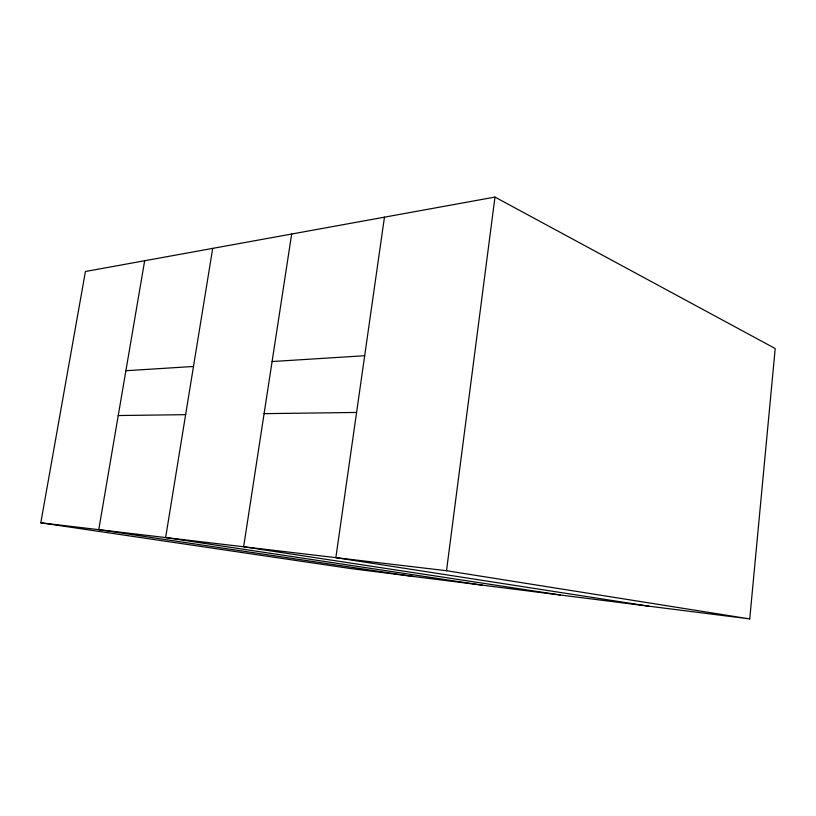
<?xml version="1.0" encoding="UTF-8"?>
<svg xmlns="http://www.w3.org/2000/svg" width="816" height="816" viewBox="0 0 816 816"><rect width="100%" height="100%" fill="white"/><g stroke="black" fill="none" stroke-linecap="round" stroke-linejoin="round"><path stroke-width="1.22" d="M749.731 618.916L775.2 348.524L494.975 197.084L85.425 271.504L40.8 522.821L351.115 568.609L749.731 618.916L446.505 570.721L40.8 522.821M446.505 570.721L494.975 197.084M384.458 217.168L335.855 557.654L648.842 606.186M291.679 234.019L243.647 546.771L560.521 595.037M212.711 248.37L165.628 537.56L482.542 585.194M144.667 260.732L98.756 529.666L413.192 576.443M125.888 370.719L193.484 366.476M272.095 361.539L364.681 355.725M118.238 415.538L185.64 414.661M264.098 413.651L356.582 412.447"/></g></svg>
